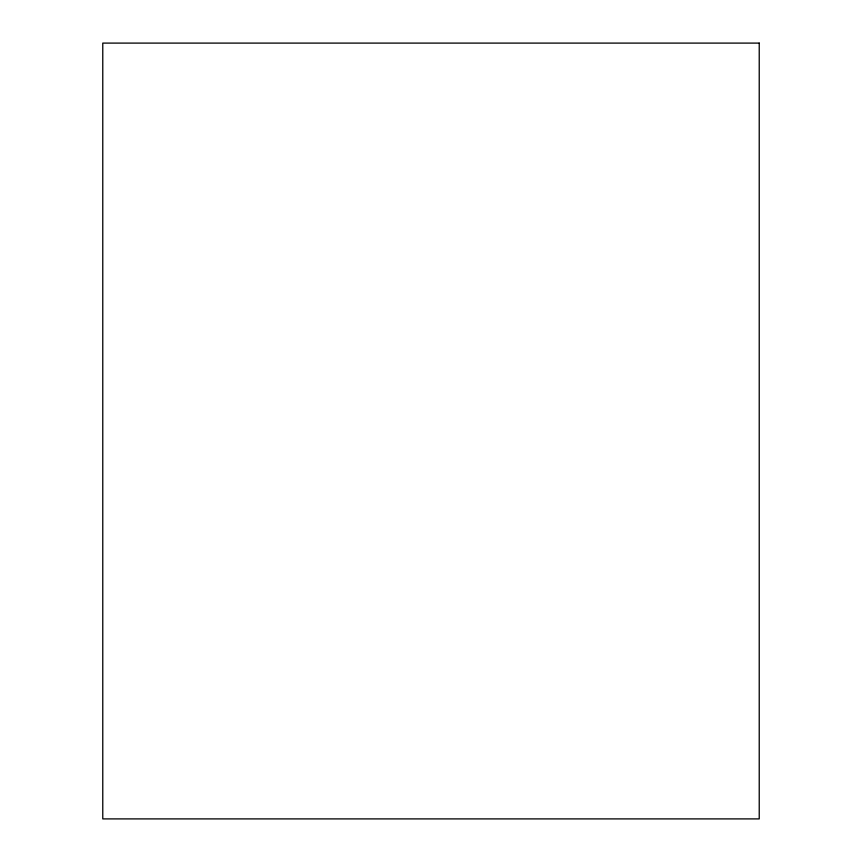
<?xml version="1.0" encoding="UTF-8"?>
<svg xmlns="http://www.w3.org/2000/svg" width="862" height="862" viewBox="0 0 862 862"><rect width="100%" height="100%" fill="white"/><g stroke="black" fill="none" stroke-linecap="round" stroke-linejoin="round"><path stroke-width="1.29" d="M759.228 43.1L102.772 43.1L102.772 818.9L759.228 818.9L759.228 43.1"/></g></svg>
